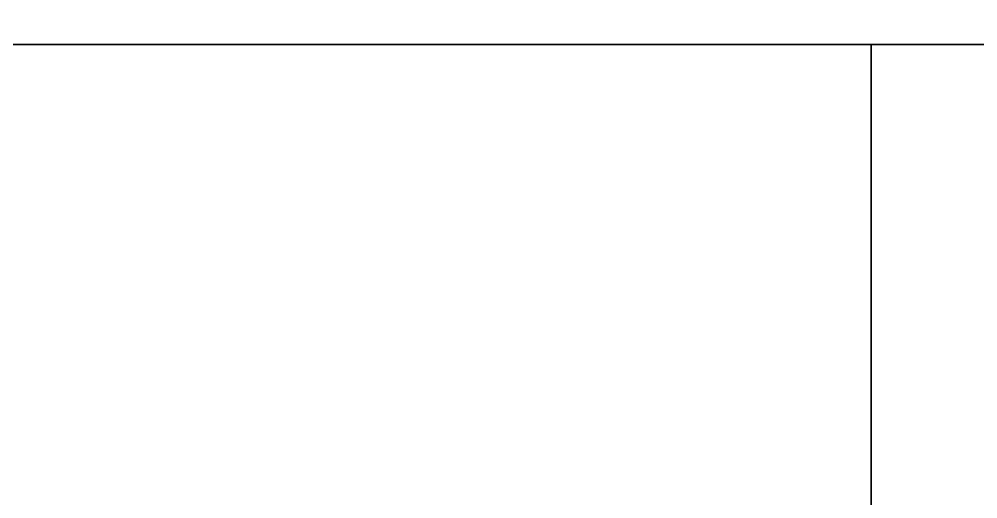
# Model space of a CAD drawing. Extents: x 0 to 7.6, y -0.8 to 10.1.
# Drawn here: x 6.068 to 6.695, y 0.067 to 0.382 of the extents above; entities that cross this region are included whole.
import ezdxf

# ---------------------------------------------------------------- set-up
doc = ezdxf.new("R2010")
doc.units = 0
for name, color, linetype in [('CEILING_FLOOR', 254, 'CONTINUOUS'), ('ROOF', 27, 'CONTINUOUS'), ('WALL_INSIDE', 254, 'CONTINUOUS'), ('WINDOWS_BOARD', 157, 'CONTINUOUS')]:
    doc.layers.add(name, color=color, linetype=linetype)

msp = doc.modelspace()

# ---------------------------------------------------------------- linework, layer by layer
at = {"layer": 'CEILING_FLOOR'}
for points in [[(0.24, 9.25), (7.375, 9.25), (7.375, 0), (0.24, 0)], [(0.24, 9.25, 0.5), (0.24, 0, 0.5), (7.375, 0, 0.5), (7.375, 9.25, 0.5)], [(0.24, 9.25, 12.5), (7.375, 9.25, 12.5), (7.375, 0.365, 12.5), (0.24, 0.365, 12.5)], [(0.24, 9.25, 13), (0.24, 0.365, 13), (7.375, 0.365, 13), (7.375, 9.25, 13)], [(4.645, 4.74, 9), (0.24, 9.125, 9), (0.24, 0, 9), (7.375, 0, 9)], [(4.645, 4.98, 5), (0.24, 9.125, 5), (0.24, 0, 5), (7.375, 0, 5)], [(7.375, 0, 4.5), (0.24, 0, 4.5), (4.645, 4.98, 4.5), (7.375, 4.98, 4.5)], [(7.375, 4.98, 5), (4.645, 4.98, 5), (7.375, 0, 5)], [(7.375, 4.98, 9), (4.885, 4.98, 9), (4.885, 4.74, 9), (7.375, 0, 9)], [(7.375, 0, 8.5), (4.885, 4.74, 8.5), (4.885, 4.98, 8.5), (7.375, 4.98, 8.5)], [(0.24, 0, 8.5), (4.645, 4.74, 8.5), (4.885, 4.74, 8.5), (7.375, 0, 8.5)], [(4.885, 4.74, 9), (4.645, 4.74, 9), (7.375, 0, 9)], [(0.24, 0.365, 12.5), (7.375, 0.365, 12.5), (7.375, 0.365, 13), (0.24, 0.365, 13)]]:
    msp.add_3dface(points, dxfattribs=at)
at = {"layer": 'ROOF'}
for points in [[(7.625, 0, 12.9342), (0, 0, 12.9342), (0, 4.75, 18.9247), (7.625, 4.75, 18.9247)], [(7.625, 0, 13.1354), (7.625, 4.75, 19.1259), (0, 4.75, 19.1259), (0, 0, 13.1354)]]:
    msp.add_3dface(points, dxfattribs=at)
at = {"layer": 'WALL_INSIDE'}
for points in [[(0.24, 0, 4.5), (7.385, 0, 4.5), (7.385, 0.365, 4.5), (0.365, 0.365, 4.5)], [(0.365, 0.365, 5), (7.385, 0.365, 5), (7.385, 0, 5), (0.24, 0, 5)], [(0.24, 0, 8.5), (7.385, 0, 8.5), (7.385, 0.365, 8.5), (0.365, 0.365, 8.5)], [(7.385, 0.365, 13), (0.24, 0.365, 13), (0.24, 0, 13), (7.385, 0, 13)], [(0.365, 0.365, 9), (7.385, 0.365, 9), (7.385, 0, 9), (0.24, 0, 9)], [(0.365, 0.365, 12.5), (0.24, 0.365, 12.5), (0.24, 0.365, 13), (7.385, 0.365, 13)], [(2.125, 0.365, 4.009), (1, 0.365, 4.009), (0.365, 0.365, 4.5), (7.385, 0.365, 4.5)], [(2.125, 0.365, 8.127), (1, 0.365, 8.127), (0.365, 0.365, 8.5), (7.385, 0.365, 8.5)], [(0.365, 0.365, 5), (1, 0.365, 5.982), (5.5, 0.365, 5.982), (7.385, 0.365, 5)], [(2.125, 0.365, 11.808), (1, 0.365, 11.808), (0.365, 0.365, 12.5), (7.385, 0.365, 13)], [(0.365, 0.365, 9), (1, 0.365, 10.038), (5.5, 0.365, 10.038), (7.385, 0.365, 9)], [(4.375, 0.365, 4.009), (2.125, 0.365, 4.009), (7.385, 0.365, 4.5)], [(4.375, 0.365, 8.127), (2.125, 0.365, 8.127), (7.385, 0.365, 8.5), (6.625, 0.365, 8.127)], [(4.375, 0.365, 11.808), (2.125, 0.365, 11.808), (7.385, 0.365, 13), (6.625, 0.365, 11.808)], [(6.625, 0.365, 4), (5.5, 0.365, 4), (4.375, 0.365, 4.009), (7.385, 0.365, 4.5)], [(5.5, 0.365, 4), (6.625, 0.365, 4), (6.625, 0, 4), (5.5, 0, 4)], [(5.5, 0.365, 8.127), (6.625, 0.365, 8.127), (6.625, 0, 8.127), (5.5, 0, 8.127)], [(6.625, 0.365, 5.982), (5.5, 0.365, 5.982), (5.5, 0, 5.982), (6.625, 0, 5.982)], [(7.385, 0.365, 5), (5.5, 0.365, 5.982), (6.625, 0.365, 5.982)], [(5.5, 0.365, 11.808), (6.625, 0.365, 11.808), (6.625, 0, 11.808), (5.5, 0, 11.808)], [(6.625, 0.365, 10.038), (5.5, 0.365, 10.038), (5.5, 0, 10.038), (6.625, 0, 10.038)], [(7.385, 0.365, 9), (5.5, 0.365, 10.038), (6.625, 0.365, 10.038)], [(6.625, 0.365, 0.5), (6.625, 0.365, 4), (7.385, 0.365, 4.5), (7.385, 0.365, 0.5)], [(6.625, 0, 0.5), (6.625, 0.365, 0.5), (7.385, 0.365, 0.5), (7.385, 0, 0.5)], [(6.625, 0.365, 4), (6.625, 0.365, 0.5), (6.625, 0, 0.5), (6.625, 0, 4)], [(6.625, 0.365, 8.127), (6.625, 0.365, 5.982), (6.625, 0, 5.982), (6.625, 0, 8.127)], [(6.625, 0.365, 5.982), (6.625, 0.365, 8.127), (7.385, 0.365, 8.5), (7.385, 0.365, 5)], [(6.625, 0.365, 11.808), (6.625, 0.365, 10.038), (6.625, 0, 10.038), (6.625, 0, 11.808)], [(6.625, 0.365, 10.038), (6.625, 0.365, 11.808), (7.385, 0.365, 13), (7.385, 0.365, 9)]]:
    msp.add_3dface(points, dxfattribs=at)
at = {"layer": 'WINDOWS_BOARD'}
for points in [[(6.625, 0.365, 5.982), (5.5, 0.365, 5.982), (5.5, 0.365, 5.992), (6.625, 0.365, 5.992)], [(5.5, 0.365, 5.982), (6.625, 0.365, 5.982), (6.625, -0.015, 5.982), (5.5, -0.015, 5.982)], [(5.5, 0.365, 5.992), (5.5, -0.015, 5.992), (6.625, -0.015, 5.992), (6.625, 0.365, 5.992)], [(6.625, 0.365, 10.038), (5.5, 0.365, 10.038), (5.5, 0.365, 10.048), (6.625, 0.365, 10.048)], [(5.5, 0.365, 10.038), (6.625, 0.365, 10.038), (6.625, -0.015, 10.038), (5.5, -0.015, 10.038)], [(5.5, 0.365, 10.048), (5.5, -0.015, 10.048), (6.625, -0.015, 10.048), (6.625, 0.365, 10.048)], [(6.625, -0.015, 5.982), (6.625, 0.365, 5.982), (6.625, 0.365, 5.992), (6.625, -0.015, 5.992)], [(6.625, -0.015, 10.038), (6.625, 0.365, 10.038), (6.625, 0.365, 10.048), (6.625, -0.015, 10.048)]]:
    msp.add_3dface(points, dxfattribs=at)

doc.saveas('drawing.dxf')
